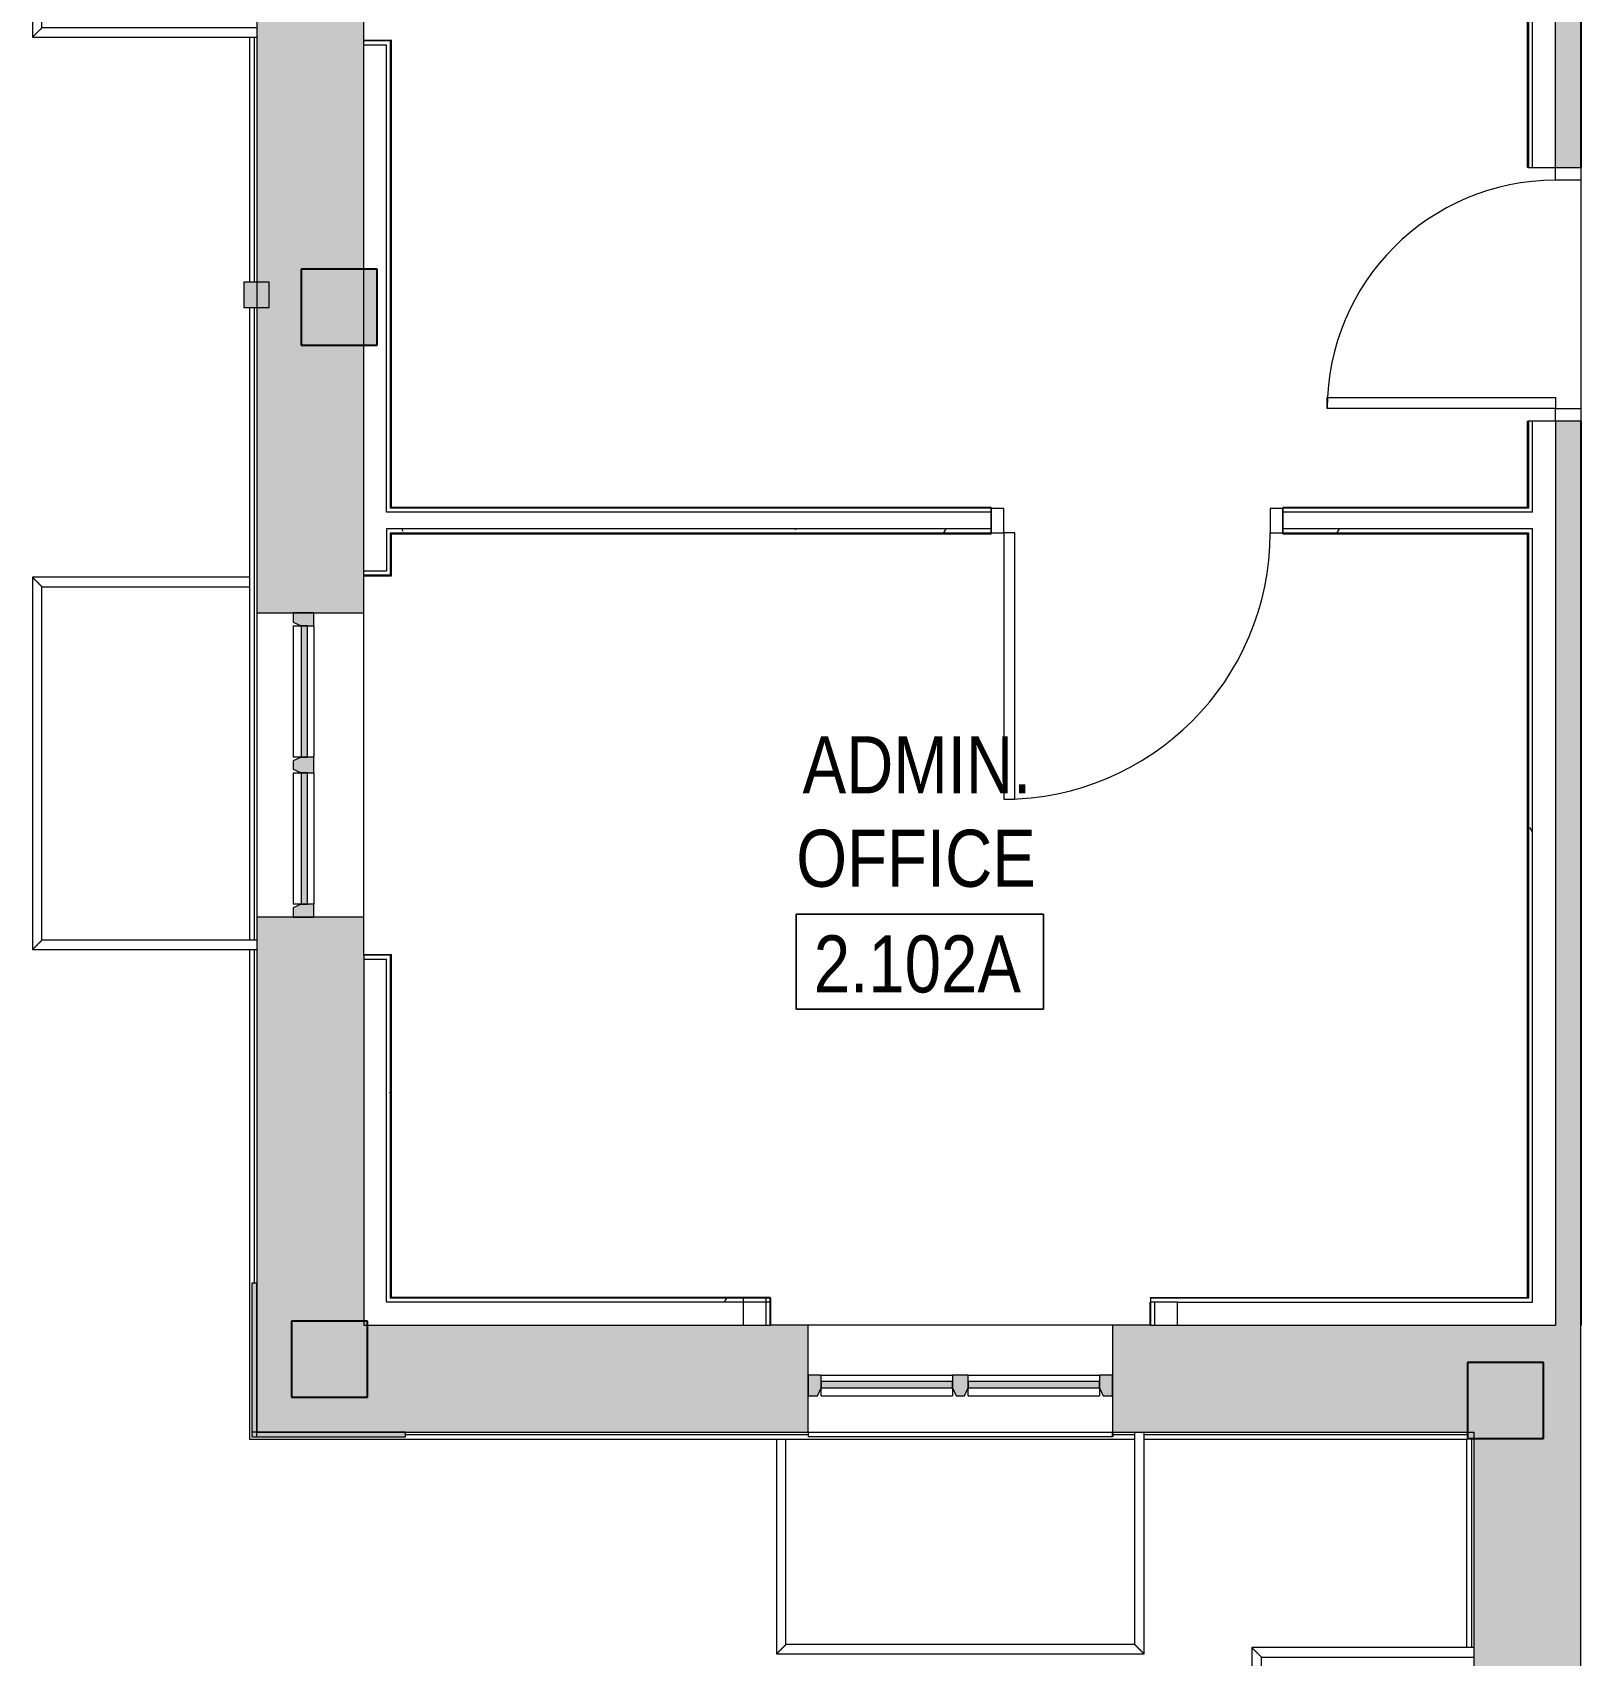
# Model space of a CAD drawing. Header units: inches. Extents: x -3803 to -1421, y -3454 to -210.
# Drawn here: x -3377.8 to -3133.4, y -2406.9 to -2150.8 of the extents above; entities that cross this region are included whole.
import ezdxf

# ---------------------------------------------------------------- set-up
doc = ezdxf.new("R2010")
doc.units = ezdxf.units.IN
doc.header["$MEASUREMENT"] = 0
for name, color, linetype, lineweight in [('A-AREA-IDEN', 2, 'Continuous', 9), ('A-DOOR', 31, 'Continuous', 13), ('A-DOOR-FRAM', 31, 'Continuous', 35), ('A-FLOR', 192, 'Continuous', 13), ('A-FLOR-HRAL', 11, 'Continuous', 13), ('A-GENM', 13, 'Continuous', 9), ('A-GLAZ-CURT', 52, 'Continuous', 13), ('A-GLAZ-CWMG', 51, 'Continuous', 13), ('A-WALL', 113, 'Continuous', 13), ('A-WALL-PATT', 111, 'Continuous', 13), ('I-WALL', 2, 'Continuous', 13), ('S-COLS', 52, 'Continuous', 13)]:
    doc.layers.add(name, color=color, linetype=linetype, lineweight=lineweight)
doc.styles.add('Arial Narrow', font='ARIALN.TTF', dxfattribs={"height": 9})
pattern_1 = [(0, (0, 0), (30.72, 7.68), [1.267, -21.773, 1.267, -21.773, -122.88]), (0, (0, 0), (30.72, 7.68), [-46.08, 1.267, -44.813, 1.267, -21.773, -53.76]), (0, (0, 0), (30.72, 7.68), [-115.2, 1.267, -14.093, 1.267, -37.133]), (120, (11.52, 3.84), (-22.011075, 22.7643), [1.267, -21.773, 1.267, -21.773, -122.88]), (120, (11.52, 3.84), (-22.011075, 22.7643), [-46.08, 1.267, -44.813, 1.267, -21.773, -53.76]), (120, (11.52, 3.84), (-22.011075, 22.7643), [-115.2, 1.267, -14.093, 1.267, -37.133]), (240, (15.36, 19.2), (-8.708925, -30.4443), [1.267, -21.773, 1.267, -21.773, -122.88]), (240, (15.36, 19.2), (-8.708925, -30.4443), [-46.08, 1.267, -44.813, 1.267, -21.773, -53.76]), (240, (15.36, 19.2), (-8.708925, -30.4443), [-115.2, 1.267, -14.093, 1.267, -37.133])]

# ---------------------------------------------------------------- blocks, each defined once
blk = doc.blocks.new('15830016-STRUCT_MARTINEZ-MOORE_CENTRAL_v2018_rvt-1-DIMENSION PLAN - LEVEL 2 _579_ - 2__ - CAD')
at = {"layer": 'S-COLS', "lineweight": 5}
for points in [[(-3335.4, -2200.14), (-3323.4, -2200.14), (-3323.4, -2188.14), (-3335.4, -2188.14)], [(-3336.9, -2366.14), (-3324.9, -2366.14), (-3324.9, -2354.14), (-3336.9, -2354.14)], [(-3139.4, -2372.64), (-3139.4, -2360.64), (-3151.4, -2360.64), (-3151.4, -2372.64)]]:
    blk.add_hatch(color=50, dxfattribs=at).paths.add_polyline_path(points, flags=0)
at = {"layer": 'S-COLS', "color": 253, "lineweight": 25}
for p, q in [((-3323.4, -2188.14), (-3335.4, -2188.14)), ((-3335.4, -2188.14), (-3335.4, -2200.14)), ((-3323.4, -2200.14), (-3323.4, -2188.14)), ((-3335.4, -2200.14), (-3323.4, -2200.14)), ((-3324.9, -2354.14), (-3336.9, -2354.14)), ((-3336.9, -2354.14), (-3336.9, -2366.14)), ((-3324.9, -2366.14), (-3324.9, -2354.14)), ((-3139.4, -2360.64), (-3151.4, -2360.64)), ((-3151.4, -2360.64), (-3151.4, -2372.64)), ((-3139.4, -2372.64), (-3139.4, -2360.64)), ((-3336.9, -2366.14), (-3324.9, -2366.14)), ((-3151.4, -2372.64), (-3139.4, -2372.64))]:
    blk.add_line(p, q, dxfattribs=at)
blk = doc.blocks.new('Basic Wall _ Generic - 4_ - ___-3572124-DIMENSION PLAN - LEVEL 2 _579_ - 2__ - CAD')
at = {"layer": 'A-WALL', "lineweight": 20}
for p, q in [((-3133.4, -2172.14), (-3133.4, -2029.64)), ((-3133.4, -2172.14), (-3133.52, -2172.14)), ((-3133.52, -2212.14), (-3133.4, -2212.14)), ((-3133.4, -2354.77), (-3133.4, -2212.14)), ((-3133.4, -2354.77), (-3133.52, -2354.77))]:
    blk.add_line(p, q, dxfattribs=at)
blk = doc.blocks.new('level 2 - band2 - level 2 - band-474741-DIMENSION PLAN - LEVEL 2 _579_ - 2__ - CAD')
at = {"layer": 'A-WALL', "lineweight": 20}
for p, q in [((-3343.52, -2151.56), (-3343.52, -2190.21)), ((-3342.77, -2151.56), (-3342.77, -2190.21)), ((-3343.52, -2194.21), (-3343.52, -2236.77)), ((-3342.77, -2194.21), (-3342.77, -2294.02)), ((-3343.52, -2238.27), (-3343.52, -2294.02)), ((-3343.52, -2295.51), (-3343.52, -2372.77)), ((-3342.77, -2295.52), (-3342.77, -2348.14)), ((-3343.52, -2372.77), (-3260.4, -2372.77)), ((-3318.9, -2372.02), (-3255.4, -2372.02)), ((-3258.9, -2372.77), (-3203.9, -2372.77)), ((-3207.33, -2372.02), (-3203.9, -2372.02)), ((-3202.4, -2372.02), (-3151.4, -2372.02)), ((-3202.4, -2372.77), (-3151.52, -2372.77)), ((-3151.52, -2372.77), (-3151.52, -2405.64)), ((-3150.77, -2372.64), (-3150.77, -2405.64))]:
    blk.add_line(p, q, dxfattribs=at)
blk = doc.blocks.new('System Panel - Winco Glass-383301-DIMENSION PLAN - LEVEL 2 _579_ - 2__ - CAD')
at = {"layer": 'A-GLAZ-CURT', "lineweight": 9}
blk.add_hatch(color=90, dxfattribs=at).paths.add_polyline_path([(-10.359375, -1), (10.359375, -1), (10.359375, 0), (-10.359375, 0)], flags=0)
at = {"layer": 'A-GLAZ-CURT', "lineweight": 20}
for p, q in [((10.359375, 0), (-10.359375, 0)), ((-10.359375, 0), (-10.359375, -1)), ((10.359375, -1), (10.359375, 0)), ((-10.359375, -1), (10.359375, -1))]:
    blk.add_line(p, q, dxfattribs=at)
blk = doc.blocks.new('Rectangular Mullion - Winco Accent Full_Left-Large-383303-DIMENSION PLAN - LEVEL 2 _579_ - 2__ - CAD')
at = {"layer": 'A-GLAZ-CWMG', "lineweight": 9}
blk.add_hatch(color=90, dxfattribs=at).paths.add_polyline_path([(-2.06, 2), (0, 2), (0, -1.25), (-1.48, -1.25), (-2.06, 0)], flags=0)
at = {"layer": 'A-GLAZ-CWMG', "lineweight": 20}
for p, q in [((-2.06, 0), (-2.06, 2)), ((-2.06, 2), (0, 2)), ((-1.48, -1.25), (-2.06, 0)), ((0, 2), (0, -1.25)), ((0, -1.25), (-1.48, -1.25))]:
    blk.add_line(p, q, dxfattribs=at)
blk = doc.blocks.new('Rectangular Mullion - Winco Accent Full_Right-Large-V4-DIMENSION PLAN - LEVEL 2 _579_ - 2__ - CAD')
at = {"layer": 'A-GLAZ-CWMG', "lineweight": 9}
for p, q in [((-3144.65, -2412.7), (-3143.4, -2412.7)), ((-3144.65, -2412.7), (-3144.65, -2433.42)), ((-3141.4, -2412.7), (-3141.4, -2433.42)), ((-3143.4, -2433.42), (-3144.65, -2433.42))]:
    blk.add_line(p, q, dxfattribs=at)
blk = doc.blocks.new('Rectangular Mullion - Winco Accent Full-Large-383306-DIMENSION PLAN - LEVEL 2 _579_ - 2__ - CAD')
at = {"layer": 'A-GLAZ-CWMG', "lineweight": 9}
blk.add_hatch(color=90, dxfattribs=at).paths.add_polyline_path([(-1.22, 2), (1.22, 2), (1.22, 0), (0.64, -1.25), (-0.64, -1.25), (-1.22, 0)], flags=0)
at = {"layer": 'A-GLAZ-CWMG', "lineweight": 20}
for p, q in [((-1.22, 2), (1.22, 2)), ((-1.22, 0), (-1.22, 2)), ((-0.64, -1.25), (-1.22, 0)), ((1.22, 0), (0.64, -1.25)), ((1.22, 2), (1.22, 0)), ((0.64, -1.25), (-0.64, -1.25))]:
    blk.add_line(p, q, dxfattribs=at)
blk = doc.blocks.new('Rectangular Mullion - Winco Accent Full_Right-Large-383308-DIMENSION PLAN - LEVEL 2 _579_ - 2__ - CAD')
at = {"layer": 'A-GLAZ-CWMG', "lineweight": 9}
blk.add_hatch(color=90, dxfattribs=at).paths.add_polyline_path([(0, -1.25), (0, 2), (-2.06, 2), (-2.06, 0), (-1.48, -1.25)], flags=0)
at = {"layer": 'A-GLAZ-CWMG', "lineweight": 20}
for p, q in [((0, 2), (-2.06, 2)), ((-2.06, 2), (-2.06, 0)), ((-2.06, 0), (-1.48, -1.25)), ((0, -1.25), (0, 2)), ((-1.48, -1.25), (0, -1.25))]:
    blk.add_line(p, q, dxfattribs=at)
blk = doc.blocks.new('Brick Slodier111 - Brick Slodier-508341-DIMENSION PLAN - LEVEL 2 _579_ - 2__ - CAD')
at = {"layer": 'A-WALL-PATT', "lineweight": 20}
for points in [[(-3342.4, -2372.39), (-3342.4, -2348.14), (-3343.15, -2348.14), (-3343.15, -2372.39)], [(-3318.9, -2372.39), (-3318.9, -2371.64), (-3343.15, -2371.64), (-3343.15, -2372.39)]]:
    blk.add_hatch(color=10, dxfattribs=at).paths.add_polyline_path(points, flags=0)
at = {"layer": 'A-WALL', "lineweight": 20}
for p, q in [((-3342.4, -2348.14), (-3343.15, -2348.14)), ((-3343.15, -2348.14), (-3343.15, -2372.39)), ((-3342.4, -2372.39), (-3342.4, -2348.14)), ((-3318.9, -2371.64), (-3343.15, -2371.64)), ((-3343.15, -2371.64), (-3343.15, -2372.39)), ((-3343.15, -2372.39), (-3318.9, -2372.39)), ((-3343.15, -2372.39), (-3342.4, -2372.39)), ((-3318.9, -2372.39), (-3318.9, -2371.64))]:
    blk.add_line(p, q, dxfattribs=at)
blk = doc.blocks.new('Brick Slodier120 - Brick Slodier-519995-DIMENSION PLAN - LEVEL 2 _579_ - 2__ - CAD')
at = {"layer": 'A-WALL', "lineweight": 20}
for p, q in [((-3116.65, -2371.64), (-3068.65, -2371.64)), ((-3116.65, -2371.64), (-3116.65, -2372.39)), ((-3068.65, -2372.39), (-3116.65, -2372.39)), ((-3068.65, -2372.39), (-3068.65, -2371.64)), ((-3068.58, -2372.39), (-3068.65, -2372.39)), ((-3068.58, -2371.64), (-3068.58, -2372.39))]:
    blk.add_line(p, q, dxfattribs=at)
blk = doc.blocks.new('Railing - Railing-545908-DIMENSION PLAN - LEVEL 2 _579_ - 2__ - CAD')
at = {"layer": 'A-FLOR-HRAL', "lineweight": 9}
for p, q in [((-3377.77, -2082.64), (-3377.77, -2151.56)), ((-3377.77, -2082.64), (-3376.27, -2082.64)), ((-3376.27, -2150.06), (-3376.27, -2082.64)), ((-3342.4, -2150.06), (-3376.27, -2150.06)), ((-3377.77, -2151.56), (-3342.4, -2151.56))]:
    blk.add_line(p, q, dxfattribs=at)
blk.add_open_spline([(-3377.77, -2151.56), (-3377.77, -2151.56), (-3377.76, -2151.55), (-3377.72, -2151.51), (-3377.67, -2151.46), (-3377.63, -2151.42), (-3377.58, -2151.38), (-3377.54, -2151.33), (-3377.48, -2151.27), (-3377.41, -2151.2), (-3377.35, -2151.14), (-3377.31, -2151.1), (-3377.26, -2151.05), (-3377.21, -2151.01), (-3377.17, -2150.96), (-3377.12, -2150.91), (-3377.07, -2150.86), (-3377.02, -2150.81), (-3376.97, -2150.76), (-3376.92, -2150.71), (-3376.87, -2150.66), (-3376.83, -2150.62), (-3376.78, -2150.57), (-3376.73, -2150.52), (-3376.69, -2150.48), (-3376.65, -2150.44), (-3376.6, -2150.39), (-3376.55, -2150.34), (-3376.5, -2150.29), (-3376.46, -2150.25), (-3376.41, -2150.21), (-3376.37, -2150.16), (-3376.33, -2150.12), (-3376.28, -2150.07), (-3376.27, -2150.06), (-3376.27, -2150.06)], degree=3, knots=[0, 0, 0, 0, 0.083333, 0.125, 0.166667, 0.208333, 0.229167, 0.25, 0.291667, 0.333333, 0.354167, 0.375, 0.395833, 0.416667, 0.4375, 0.458333, 0.479167, 0.5, 0.520833, 0.541667, 0.5625, 0.583333, 0.604167, 0.625, 0.645833, 0.666667, 0.6875, 0.708333, 0.75, 0.770833, 0.791667, 0.833333, 0.875, 0.916667, 1, 1, 1, 1], dxfattribs=at)
blk = doc.blocks.new('Railing - Railing-545916-DIMENSION PLAN - LEVEL 2 _579_ - 2__ - CAD')
at = {"layer": 'A-FLOR-HRAL', "lineweight": 9}
for p, q in [((-3343.52, -2236.77), (-3377.77, -2236.77)), ((-3377.77, -2236.77), (-3377.77, -2295.52)), ((-3343.52, -2236.77), (-3343.52, -2238.27)), ((-3376.27, -2238.27), (-3343.52, -2238.27)), ((-3376.27, -2294.02), (-3376.27, -2238.27)), ((-3342.4, -2294.02), (-3376.27, -2294.02)), ((-3377.77, -2295.52), (-3342.4, -2295.52))]:
    blk.add_line(p, q, dxfattribs=at)
for points in [[(-3377.77, -2236.77), (-3377.77, -2236.77), (-3377.76, -2236.78), (-3377.72, -2236.82), (-3377.67, -2236.86), (-3377.63, -2236.91), (-3377.58, -2236.95), (-3377.54, -2237), (-3377.48, -2237.06), (-3377.41, -2237.13), (-3377.35, -2237.18), (-3377.31, -2237.23), (-3377.26, -2237.27), (-3377.21, -2237.32), (-3377.17, -2237.37), (-3377.12, -2237.42), (-3377.07, -2237.47), (-3377.02, -2237.52), (-3376.97, -2237.56), (-3376.92, -2237.61), (-3376.87, -2237.66), (-3376.83, -2237.71), (-3376.78, -2237.76), (-3376.73, -2237.8), (-3376.69, -2237.85), (-3376.65, -2237.89), (-3376.6, -2237.93), (-3376.55, -2237.99), (-3376.5, -2238.04), (-3376.46, -2238.08), (-3376.41, -2238.12), (-3376.37, -2238.17), (-3376.33, -2238.21), (-3376.28, -2238.25), (-3376.27, -2238.27), (-3376.27, -2238.27)], [(-3377.77, -2295.52), (-3377.77, -2295.52), (-3377.76, -2295.5), (-3377.72, -2295.46), (-3377.67, -2295.42), (-3377.63, -2295.37), (-3377.58, -2295.33), (-3377.54, -2295.29), (-3377.48, -2295.22), (-3377.41, -2295.16), (-3377.35, -2295.1), (-3377.31, -2295.05), (-3377.26, -2295.01), (-3377.21, -2294.96), (-3377.17, -2294.91), (-3377.12, -2294.86), (-3377.07, -2294.81), (-3377.02, -2294.77), (-3376.97, -2294.72), (-3376.92, -2294.67), (-3376.87, -2294.62), (-3376.83, -2294.57), (-3376.78, -2294.52), (-3376.73, -2294.48), (-3376.69, -2294.43), (-3376.65, -2294.39), (-3376.6, -2294.35), (-3376.55, -2294.3), (-3376.5, -2294.25), (-3376.46, -2294.2), (-3376.41, -2294.16), (-3376.37, -2294.11), (-3376.33, -2294.07), (-3376.28, -2294.03), (-3376.27, -2294.02), (-3376.27, -2294.02)]]:
    blk.add_open_spline(points, degree=3, knots=[0, 0, 0, 0, 0.083333, 0.125, 0.166667, 0.208333, 0.229167, 0.25, 0.291667, 0.333333, 0.354167, 0.375, 0.395833, 0.416667, 0.4375, 0.458333, 0.479167, 0.5, 0.520833, 0.541667, 0.5625, 0.583333, 0.604167, 0.625, 0.645833, 0.666667, 0.6875, 0.708333, 0.75, 0.770833, 0.791667, 0.833333, 0.875, 0.916667, 1, 1, 1, 1], dxfattribs=at)
blk = doc.blocks.new('Railing - Railing-545926-DIMENSION PLAN - LEVEL 2 _579_ - 2__ - CAD')
at = {"layer": 'A-FLOR-HRAL', "lineweight": 9}
for p, q in [((-3260.4, -2372.77), (-3260.4, -2406.64)), ((-3260.4, -2372.77), (-3258.9, -2372.77)), ((-3258.9, -2405.14), (-3258.9, -2372.77)), ((-3203.9, -2371.64), (-3203.9, -2405.14)), ((-3202.4, -2406.64), (-3202.4, -2371.64)), ((-3260.4, -2406.64), (-3202.4, -2406.64)), ((-3203.9, -2405.14), (-3258.9, -2405.14))]:
    blk.add_line(p, q, dxfattribs=at)
for points in [[(-3260.4, -2406.64), (-3260.4, -2406.64), (-3260.38, -2406.63), (-3260.34, -2406.59), (-3260.3, -2406.54), (-3260.25, -2406.5), (-3260.21, -2406.45), (-3260.16, -2406.41), (-3260.1, -2406.35), (-3260.04, -2406.28), (-3259.98, -2406.22), (-3259.93, -2406.18), (-3259.89, -2406.13), (-3259.84, -2406.08), (-3259.79, -2406.04), (-3259.74, -2405.99), (-3259.69, -2405.94), (-3259.65, -2405.89), (-3259.6, -2405.84), (-3259.55, -2405.79), (-3259.5, -2405.74), (-3259.45, -2405.7), (-3259.4, -2405.65), (-3259.36, -2405.6), (-3259.31, -2405.56), (-3259.27, -2405.52), (-3259.23, -2405.47), (-3259.18, -2405.42), (-3259.13, -2405.37), (-3259.08, -2405.33), (-3259.04, -2405.28), (-3258.99, -2405.24), (-3258.95, -2405.2), (-3258.91, -2405.15), (-3258.9, -2405.14), (-3258.9, -2405.14)], [(-3202.4, -2406.64), (-3202.4, -2406.64), (-3202.41, -2406.63), (-3202.45, -2406.59), (-3202.49, -2406.54), (-3202.54, -2406.5), (-3202.58, -2406.45), (-3202.63, -2406.41), (-3202.69, -2406.35), (-3202.76, -2406.28), (-3202.81, -2406.22), (-3202.86, -2406.18), (-3202.9, -2406.13), (-3202.95, -2406.08), (-3203, -2406.04), (-3203.05, -2405.99), (-3203.1, -2405.94), (-3203.15, -2405.89), (-3203.19, -2405.84), (-3203.24, -2405.79), (-3203.29, -2405.74), (-3203.34, -2405.7), (-3203.39, -2405.65), (-3203.43, -2405.6), (-3203.48, -2405.56), (-3203.52, -2405.52), (-3203.56, -2405.47), (-3203.62, -2405.42), (-3203.67, -2405.37), (-3203.71, -2405.33), (-3203.75, -2405.28), (-3203.8, -2405.24), (-3203.84, -2405.2), (-3203.88, -2405.15), (-3203.9, -2405.14), (-3203.9, -2405.14)]]:
    blk.add_open_spline(points, degree=3, knots=[0, 0, 0, 0, 0.083333, 0.125, 0.166667, 0.208333, 0.229167, 0.25, 0.291667, 0.333333, 0.354167, 0.375, 0.395833, 0.416667, 0.4375, 0.458333, 0.479167, 0.5, 0.520833, 0.541667, 0.5625, 0.583333, 0.604167, 0.625, 0.645833, 0.666667, 0.6875, 0.708333, 0.75, 0.770833, 0.791667, 0.833333, 0.875, 0.916667, 1, 1, 1, 1], dxfattribs=at)
blk = doc.blocks.new('Railing - Railing-545936-DIMENSION PLAN - LEVEL 2 _579_ - 2__ - CAD')
at = {"layer": 'A-FLOR-HRAL', "lineweight": 9}
for p, q in [((-3150.4, -2405.64), (-3185.4, -2405.64)), ((-3185.4, -2405.64), (-3185.4, -2463.64)), ((-3183.9, -2407.14), (-3150.4, -2407.14)), ((-3183.9, -2462.14), (-3183.9, -2407.14)), ((-3150.4, -2462.14), (-3183.9, -2462.14)), ((-3185.4, -2463.64), (-3150.4, -2463.64))]:
    blk.add_line(p, q, dxfattribs=at)
for points in [[(-3185.4, -2405.64), (-3185.4, -2405.64), (-3185.38, -2405.65), (-3185.34, -2405.7), (-3185.3, -2405.74), (-3185.25, -2405.78), (-3185.21, -2405.83), (-3185.17, -2405.87), (-3185.1, -2405.93), (-3185.04, -2406), (-3184.98, -2406.06), (-3184.93, -2406.1), (-3184.89, -2406.15), (-3184.84, -2406.2), (-3184.79, -2406.24), (-3184.74, -2406.29), (-3184.69, -2406.34), (-3184.65, -2406.39), (-3184.6, -2406.44), (-3184.55, -2406.49), (-3184.5, -2406.54), (-3184.45, -2406.58), (-3184.4, -2406.63), (-3184.36, -2406.68), (-3184.31, -2406.72), (-3184.27, -2406.77), (-3184.23, -2406.81), (-3184.18, -2406.86), (-3184.13, -2406.91), (-3184.08, -2406.95), (-3184.04, -2407), (-3183.99, -2407.04), (-3183.95, -2407.09), (-3183.91, -2407.13), (-3183.9, -2407.14), (-3183.9, -2407.14)], [(-3185.4, -2463.64), (-3185.4, -2463.64), (-3185.38, -2463.63), (-3185.34, -2463.59), (-3185.3, -2463.54), (-3185.25, -2463.5), (-3185.21, -2463.45), (-3185.16, -2463.41), (-3185.1, -2463.35), (-3185.04, -2463.28), (-3184.98, -2463.22), (-3184.93, -2463.18), (-3184.89, -2463.13), (-3184.84, -2463.08), (-3184.79, -2463.04), (-3184.74, -2462.99), (-3184.69, -2462.94), (-3184.65, -2462.89), (-3184.6, -2462.84), (-3184.55, -2462.79), (-3184.5, -2462.74), (-3184.45, -2462.7), (-3184.4, -2462.65), (-3184.36, -2462.6), (-3184.31, -2462.56), (-3184.27, -2462.52), (-3184.23, -2462.47), (-3184.18, -2462.42), (-3184.13, -2462.37), (-3184.08, -2462.33), (-3184.04, -2462.28), (-3183.99, -2462.24), (-3183.95, -2462.2), (-3183.91, -2462.15), (-3183.9, -2462.14), (-3183.9, -2462.14)]]:
    blk.add_open_spline(points, degree=3, knots=[0, 0, 0, 0, 0.083333, 0.125, 0.166667, 0.208333, 0.229167, 0.25, 0.291667, 0.333333, 0.354167, 0.375, 0.395833, 0.416667, 0.4375, 0.458333, 0.479167, 0.5, 0.520833, 0.541667, 0.5625, 0.583333, 0.604167, 0.625, 0.645833, 0.666667, 0.6875, 0.708333, 0.75, 0.770833, 0.791667, 0.833333, 0.875, 0.916667, 1, 1, 1, 1], dxfattribs=at)
blk = doc.blocks.new('Basic Wall _ B3-3 7_8_-BSALS - ___-3584973-DIMENSION PLAN - LEVEL 2 _579_ - 2__ - CAD')
at = {"layer": 'I-WALL', "lineweight": 20}
for p, q in [((-3321.15, -2229.89), (-3226.52, -2229.89)), ((-3226.52, -2229.77), (-3226.52, -2229.89)), ((-3180.52, -2229.89), (-3180.52, -2229.77)), ((-3180.52, -2229.89), (-3141.9, -2229.89))]:
    blk.add_line(p, q, dxfattribs=at)
blk = doc.blocks.new('Basic Wall _ B3-3 7_8_-BSALS - ___-3584972-DIMENSION PLAN - LEVEL 2 _579_ - 2__ - CAD')
at = {"layer": 'I-WALL', "lineweight": 20}
for p, q in [((-3226.52, -2225.77), (-3321.15, -2225.77)), ((-3226.52, -2225.77), (-3226.52, -2225.89)), ((-3180.52, -2225.89), (-3180.52, -2225.77)), ((-3141.9, -2225.77), (-3180.52, -2225.77))]:
    blk.add_line(p, q, dxfattribs=at)
blk = doc.blocks.new('Door-A1_4-BSALS - A1_4-36x84-BSALS-3442763-DIMENSION PLAN - LEVEL 2 _579_ - 2__ - CAD')
at = {"layer": 'A-DOOR', "lineweight": 20}
for p, q in [((16.25, -2), (18, -2)), ((16.25, -38), (16.25, -2)), ((18, -2), (18, -38)), ((18, -38), (16.25, -38))]:
    blk.add_line(p, q, dxfattribs=at)
at = {"layer": 'A-DOOR', "lineweight": 9}
blk.add_arc((18, -2), 36, 180, 270, dxfattribs=at)
at = {"layer": 'A-DOOR-FRAM', "lineweight": 20}
for p, q in [((-20, -2), (-20, 2)), ((-20, 2), (-18, 2)), ((-18, 2), (-18, -2)), ((18, -2), (18, 2)), ((18, 2), (20, 2)), ((20, 2), (20, -2)), ((-18, -2), (-20, -2)), ((20, -2), (18, -2))]:
    blk.add_line(p, q, dxfattribs=at)
blk = doc.blocks.new('Door-A1_2-BSALS - A1_2-42x84-BSALS-3917065-DIMENSION PLAN - LEVEL 2 _579_ - 2__ - CAD')
at = {"layer": 'A-DOOR', "lineweight": 20}
for p, q in [((22.25, 43.9375), (22.25, 1.9375)), ((24, 43.9375), (22.25, 43.9375)), ((24, 1.9375), (24, 43.9375)), ((22.25, 1.9375), (24, 1.9375))]:
    blk.add_line(p, q, dxfattribs=at)
at = {"layer": 'A-DOOR', "lineweight": 9}
blk.add_arc((24, 1.9375), 42, 90, 180, dxfattribs=at)
at = {"layer": 'A-DOOR-FRAM', "lineweight": 20}
for p, q in [((-18, 1.9375), (-20, 1.9375)), ((-20, 1.9375), (-20, -1.9375)), ((-18, -1.9375), (-18, 1.9375)), ((26, 1.9375), (24, 1.9375)), ((24, 1.9375), (24, -1.9375)), ((26, -1.9375), (26, 1.9375)), ((-20, -1.9375), (-18, -1.9375)), ((24, -1.9375), (26, -1.9375))]:
    blk.add_line(p, q, dxfattribs=at)
blk = doc.blocks.new('Basic Wall _ A3-4 1_4_-BSALS - ___-3569869-DIMENSION PLAN - LEVEL 2 _579_ - 2__ - CAD')
at = {"layer": 'I-WALL', "lineweight": 20}
for p, q in [((-3321.27, -2152.14), (-3321.15, -2152.02)), ((-3321.15, -2225.77), (-3321.15, -2152.02)), ((-3321.15, -2236.52), (-3321.15, -2229.89)), ((-3321.15, -2236.52), (-3321.27, -2236.39))]:
    blk.add_line(p, q, dxfattribs=at)
blk = doc.blocks.new('Basic Wall _ A3-4 1_4_-BSALS - ___-3569870-DIMENSION PLAN - LEVEL 2 _579_ - 2__ - CAD')
at = {"layer": 'I-WALL', "lineweight": 20}
for p, q in [((-3321.27, -2296.39), (-3321.15, -2296.27)), ((-3321.15, -2350.39), (-3321.15, -2296.27)), ((-3321.15, -2350.39), (-3321.27, -2350.52))]:
    blk.add_line(p, q, dxfattribs=at)
blk = doc.blocks.new('Basic Wall _ A3-4 1_4_-BSALS - ___-3569871-DIMENSION PLAN - LEVEL 2 _579_ - 2__ - CAD')
at = {"layer": 'I-WALL', "lineweight": 20}
for p, q in [((-3321.27, -2350.52), (-3321.15, -2350.39)), ((-3261.4, -2350.39), (-3321.15, -2350.39)), ((-3261.4, -2350.39), (-3261.4, -2350.52))]:
    blk.add_line(p, q, dxfattribs=at)
blk = doc.blocks.new('Basic Wall _ A3-4 1_4_-BSALS - ___-3569872-DIMENSION PLAN - LEVEL 2 _579_ - 2__ - CAD')
at = {"layer": 'I-WALL', "lineweight": 20}
for p, q in [((-3201.4, -2350.52), (-3201.4, -2350.39)), ((-3201.4, -2350.39), (-3141.9, -2350.39)), ((-3141.9, -2350.39), (-3141.77, -2350.52))]:
    blk.add_line(p, q, dxfattribs=at)
blk = doc.blocks.new('Basic Wall _ A3-4 1_4_-BSALS - ___-3569873-DIMENSION PLAN - LEVEL 2 _579_ - 2__ - CAD')
at = {"layer": 'I-WALL', "lineweight": 20}
for p, q in [((-3141.9, -2172.14), (-3141.9, -2016.77)), ((-3141.77, -2172.14), (-3141.9, -2172.14)), ((-3141.9, -2212.14), (-3141.77, -2212.14)), ((-3141.9, -2225.77), (-3141.9, -2212.14)), ((-3141.9, -2350.39), (-3141.9, -2229.89)), ((-3141.77, -2350.52), (-3141.9, -2350.39))]:
    blk.add_line(p, q, dxfattribs=at)
blk = doc.blocks.new('Basic Wall _ A3-4 1_4_-BSALS - ___-3569875-DIMENSION PLAN - LEVEL 2 _579_ - 2__ - CAD')
at = {"layer": 'I-WALL', "lineweight": 20}
for p, q in [((-3325.52, -2152.02), (-3321.15, -2152.02)), ((-3321.15, -2152.02), (-3321.27, -2152.14))]:
    blk.add_line(p, q, dxfattribs=at)
blk = doc.blocks.new('Basic Wall _ A3-4 1_4_-BSALS - ___-3569876-DIMENSION PLAN - LEVEL 2 _579_ - 2__ - CAD')
at = {"layer": 'I-WALL', "lineweight": 20}
for p in [(-3325.52, -2236.52), (-3321.27, -2236.39)]:
    blk.add_line(p, (-3321.15, -2236.52), dxfattribs=at)
blk = doc.blocks.new('Basic Wall _ A3-4 1_4_-BSALS - ___-3569877-DIMENSION PLAN - LEVEL 2 _579_ - 2__ - CAD')
at = {"layer": 'I-WALL', "lineweight": 20}
for p, q in [((-3325.52, -2296.27), (-3321.15, -2296.27)), ((-3321.15, -2296.27), (-3321.27, -2296.39))]:
    blk.add_line(p, q, dxfattribs=at)
blk = doc.blocks.new('Basic Wall _ A3-4 1_4_-BSALS - ___-3569880-DIMENSION PLAN - LEVEL 2 _579_ - 2__ - CAD')
at = {"layer": 'I-WALL', "lineweight": 20}
for p in [(-3261.4, -2350.52), (-3261.27, -2354.77)]:
    blk.add_line(p, (-3261.27, -2350.52), dxfattribs=at)
blk = doc.blocks.new('Basic Wall _ A3-4 1_4_-BSALS - ___-3569881-DIMENSION PLAN - LEVEL 2 _579_ - 2__ - CAD')
at = {"layer": 'I-WALL', "lineweight": 20}
for q in [(-3201.4, -2351.14), (-3201.52, -2354.77)]:
    blk.add_line((-3201.52, -2351.14), q, dxfattribs=at)
blk = doc.blocks.new('Down Spouts3 - Down Spouts-4005655-DIMENSION PLAN - LEVEL 2 _579_ - 2__ - CAD')
at = {"layer": 'A-GENM'}
h = blk.add_hatch(color=90, dxfattribs=at)
h.paths.add_polyline_path([(-3340.45, -2194.21), (-3340.45, -2190.21), (-3344.45, -2190.21), (-3344.45, -2194.21)], flags=0)
h.paths.add_polyline_path([(-3344.45, -1589.21), (-3340.45, -1589.21), (-3340.45, -1585.21), (-3344.45, -1585.21)], flags=0)
for p, q in [((-3340.45, -2190.21), (-3344.45, -2190.21)), ((-3344.45, -2190.21), (-3344.45, -2194.21)), ((-3340.45, -2194.21), (-3340.45, -2190.21)), ((-3344.45, -2194.21), (-3340.45, -2194.21))]:
    blk.add_line(p, q, dxfattribs=at)
blk = doc.blocks.new('Room Tag- BSALS - Room Tag-28050-DIMENSION PLAN - LEVEL 2 _579_ - 2__ - CAD')
at = {"layer": 'A-AREA-IDEN'}
for p, q in [((-0.203125, -0.171875), (-0.203125, -0.015625)), ((-0.203125, -0.015625), (0.203125, -0.015625)), ((0.203125, -0.015625), (-0.203125, -0.015625)), ((-0.203125, -0.015625), (-0.203125, -0.171875)), ((0.203125, -0.015625), (0.203125, -0.171875)), ((0.203125, -0.171875), (0.203125, -0.015625)), ((0.203125, -0.171875), (-0.203125, -0.171875)), ((-0.203125, -0.171875), (0.203125, -0.171875))]:
    blk.add_line(p, q, dxfattribs=at)

msp = doc.modelspace()

# ---------------------------------------------------------------- hatches: boundary and pattern name
at = {"layer": 'A-WALL-PATT', "lineweight": 20}
h = msp.add_hatch(color=10, dxfattribs=at)
h.paths.add_polyline_path([(-3342.4, -2354.77), (-3325.52, -2354.77), (-3325.52, -2290.39), (-3342.4, -2290.39), (-3342.4, -2319.22)], flags=0)
h.paths.add_polyline_path([(-3342.4, -2242.39), (-3325.52, -2242.39), (-3325.52, -2146.14), (-3342.4, -2146.14), (-3342.4, -2230.06)], flags=0)
h.paths.add_polyline_path([(-3325.52, -2097.89), (-3325.52, -2016.64), (-3342.4, -2016.64), (-3342.4, -2097.89)], flags=0)
at = {"layer": 'A-WALL-PATT', "lineweight": 9}
h = msp.add_hatch(dxfattribs=at)
h.set_pattern_fill('FP_2', color=256, style=0, pattern_type=2)
h.set_pattern_definition(pattern_1)
h.paths.add_polyline_path([(-3141.15, -2351.14), (-3141.15, -2229.14), (-3141.77, -2229.14), (-3141.77, -2351.14)], flags=0)
h.paths.add_polyline_path([(-3141.77, -2226.52), (-3141.15, -2226.52), (-3141.15, -2212.14), (-3141.77, -2212.14), (-3141.77, -2225.89)], flags=0)
h.paths.add_polyline_path([(-3141.15, -2172.14), (-3141.15, -2016.64), (-3141.77, -2016.64), (-3141.77, -2172.14)], flags=0)
at = {"layer": 'A-WALL-PATT', "lineweight": 5}
h = msp.add_hatch(color=50, dxfattribs=at)
h.paths.add_polyline_path([(-3133.52, -2354.77), (-3133.52, -2212.14), (-3137.52, -2212.14), (-3137.52, -2354.77)], flags=0)
h.paths.add_polyline_path([(-3137.52, -2172.14), (-3133.52, -2172.14), (-3133.52, -2016.77), (-3137.52, -2016.77), (-3137.52, -2081.46)], flags=0)
at = {"layer": 'A-WALL-PATT', "lineweight": 9}
h = msp.add_hatch(dxfattribs=at)
h.set_pattern_fill('FP_2', color=256, style=0, pattern_type=2)
h.set_pattern_definition(pattern_1)
h.paths.add_polyline_path([(-3141.77, -2229.77), (-3141.77, -2229.14), (-3180.52, -2229.14), (-3180.52, -2229.77)], flags=0)
h.paths.add_polyline_path([(-3226.52, -2229.77), (-3226.52, -2229.14), (-3321.27, -2229.14), (-3321.27, -2229.77), (-3272.25, -2229.77)], flags=0)
h = msp.add_hatch(dxfattribs=at)
h.set_pattern_fill('FP_2', color=256, style=0, pattern_type=2)
h.set_pattern_definition(pattern_1)
h.paths.add_polyline_path([(-3321.27, -2351.14), (-3321.27, -2297.02), (-3321.9, -2297.02), (-3321.9, -2351.14)], flags=0)
h = msp.add_hatch(dxfattribs=at)
h.set_pattern_fill('FP_2', color=256, style=0, pattern_type=2)
h.set_pattern_definition(pattern_1)
h.paths.add_polyline_path([(-3261.4, -2351.14), (-3261.4, -2350.52), (-3321.27, -2350.52), (-3321.27, -2351.14), (-3272.25, -2351.14)], flags=0)
at = {"layer": 'A-WALL-PATT', "lineweight": 20}
h = msp.add_hatch(color=10, dxfattribs=at)
h.paths.add_polyline_path([(-3133.52, -2371.64), (-3133.52, -2354.77), (-3207.4, -2354.77), (-3207.4, -2371.64), (-3150.4, -2371.64)], flags=0)
h.paths.add_polyline_path([(-3272.25, -2371.64), (-3255.4, -2371.64), (-3255.4, -2354.77), (-3342.4, -2354.77), (-3342.4, -2371.64)], flags=0)
h = msp.add_hatch(color=10, dxfattribs=at)
h.paths.add_polyline_path([(-3150.09, -2821.64), (-3133.52, -2821.64), (-3133.52, -2782.64), (-3150.4, -2782.64), (-3150.4, -2821.64)], flags=0)
h.paths.add_polyline_path([(-3150.4, -2734.64), (-3133.52, -2734.64), (-3133.52, -2674.64), (-3150.4, -2674.64), (-3150.4, -2675.86)], flags=0)
h.paths.add_polyline_path([(-3133.52, -2626.64), (-3133.52, -2566.64), (-3150.4, -2566.64), (-3150.4, -2626.64)], flags=0)
h.paths.add_polyline_path([(-3150.4, -2518.64), (-3133.52, -2518.64), (-3133.52, -2458.64), (-3150.4, -2458.64), (-3150.4, -2497.54)], flags=0)
h.paths.add_polyline_path([(-3150.4, -2410.64), (-3133.52, -2410.64), (-3133.52, -2371.64), (-3150.4, -2371.64), (-3150.4, -2408.38)], flags=0)

# ---------------------------------------------------------------- linework, layer by layer
at = {"layer": 'A-FLOR', "lineweight": 20}
msp.add_line((-3133.52, -2174.14), (-3133.52, -2210.14), dxfattribs=at)
at = {"layer": 'A-WALL', "lineweight": 20}
for p, q in [((-3342.4, -2006.64), (-3342.4, -2371.64)), ((-3133.52, -2172.14), (-3133.52, -2029.64)), ((-3325.52, -2296.39), (-3325.52, -2038.52)), ((-3137.52, -2172.14), (-3133.52, -2172.14)), ((-3133.52, -2212.14), (-3137.52, -2212.14)), ((-3137.52, -2212.14), (-3137.52, -2354.77)), ((-3133.52, -2458.64), (-3133.52, -2212.14)), ((-3342.4, -2242.39), (-3325.52, -2242.39)), ((-3325.52, -2290.39), (-3342.4, -2290.39)), ((-3201.4, -2354.77), (-3261.4, -2354.77)), ((-3255.4, -2371.64), (-3255.4, -2354.77)), ((-3207.4, -2354.77), (-3207.4, -2371.64)), ((-3342.4, -2371.64), (-3150.4, -2371.64)), ((-3150.4, -2371.64), (-3150.4, -2734.64))]:
    msp.add_line(p, q, dxfattribs=at)
at = {"layer": 'A-WALL'}
for p, q in [((-3141.15, -2172.14), (-3141.15, -2016.64)), ((-3325.52, -2152.77), (-3321.9, -2152.77)), ((-3321.9, -2226.52), (-3321.9, -2152.77)), ((-3141.15, -2226.52), (-3141.15, -2212.14)), ((-3226.52, -2226.52), (-3321.9, -2226.52)), ((-3141.15, -2226.52), (-3180.52, -2226.52)), ((-3226.52, -2229.14), (-3321.9, -2229.14)), ((-3321.9, -2229.14), (-3321.9, -2235.77)), ((-3141.15, -2229.14), (-3180.52, -2229.14)), ((-3141.15, -2351.14), (-3141.15, -2229.14)), ((-3325.52, -2235.77), (-3321.9, -2235.77)), ((-3325.52, -2297.02), (-3321.9, -2297.02)), ((-3321.9, -2351.14), (-3321.9, -2297.02)), ((-3262.02, -2354.77), (-3262.02, -2350.52)), ((-3261.4, -2351.14), (-3321.9, -2351.14)), ((-3200.77, -2351.14), (-3200.77, -2354.77)), ((-3197.15, -2351.14), (-3141.15, -2351.14))]:
    msp.add_line(p, q, dxfattribs=at)
at = {"layer": 'I-WALL', "lineweight": 20}
for p, q in [((-3141.77, -2016.64), (-3141.77, -2172.14)), ((-3137.52, -2172.14), (-3137.52, -2016.64)), ((-3321.27, -2152.14), (-3325.52, -2152.14)), ((-3321.27, -2225.89), (-3321.27, -2152.14)), ((-3141.77, -2172.14), (-3137.52, -2172.14)), ((-3141.77, -2212.14), (-3141.77, -2225.89)), ((-3137.52, -2212.14), (-3141.77, -2212.14)), ((-3226.52, -2225.89), (-3321.27, -2225.89)), ((-3226.52, -2229.77), (-3226.52, -2225.89)), ((-3141.77, -2225.89), (-3180.52, -2225.89)), ((-3180.52, -2225.89), (-3180.52, -2229.77)), ((-3321.27, -2229.77), (-3226.52, -2229.77)), ((-3321.27, -2236.39), (-3321.27, -2229.77)), ((-3180.52, -2229.77), (-3141.77, -2229.77)), ((-3141.77, -2229.77), (-3141.77, -2350.52)), ((-3325.52, -2236.39), (-3321.27, -2236.39)), ((-3325.52, -2296.39), (-3325.52, -2354.77)), ((-3321.27, -2296.39), (-3325.52, -2296.39)), ((-3321.27, -2350.52), (-3321.27, -2296.39)), ((-3261.4, -2350.52), (-3321.27, -2350.52)), ((-3265.65, -2350.52), (-3265.65, -2354.77)), ((-3261.4, -2354.77), (-3261.4, -2350.52)), ((-3141.77, -2350.52), (-3201.4, -2350.52)), ((-3201.4, -2350.52), (-3201.4, -2354.77)), ((-3197.15, -2351.14), (-3201.4, -2351.14)), ((-3197.15, -2354.77), (-3197.15, -2351.14)), ((-3325.52, -2354.77), (-3261.4, -2354.77)), ((-3201.4, -2354.77), (-3137.52, -2354.77))]:
    msp.add_line(p, q, dxfattribs=at)

# ---------------------------------------------------------------- block references
at = {"lineweight": 5}
msp.add_blockref('15830016-STRUCT_MARTINEZ-MOORE_CENTRAL_v2018_rvt-1-DIMENSION PLAN - LEVEL 2 _579_ - 2__ - CAD', (0, 0), dxfattribs=at)
at = {"layer": 'A-AREA-IDEN', "xscale": 95.99999999999994, "yscale": 95.99999999999994, "zscale": 95.99999999999994}
msp.add_blockref('Room Tag- BSALS - Room Tag-28050-DIMENSION PLAN - LEVEL 2 _579_ - 2__ - CAD', (-3237.79, -2288.41), dxfattribs=at)
at = {"layer": 'A-DOOR', "lineweight": 20}
for name, p, rotation in [('Door-A1_4-BSALS - A1_4-36x84-BSALS-3442763-DIMENSION PLAN - LEVEL 2 _579_ - 2__ - CAD', (-3135.52, -2192.14), 269.9999999999998), ('Door-A1_2-BSALS - A1_2-42x84-BSALS-3917065-DIMENSION PLAN - LEVEL 2 _579_ - 2__ - CAD', (-3200.52, -2227.83), 180)]:
    msp.add_blockref(name, p, dxfattribs=dict(at, rotation=rotation))
at = {"layer": 'A-FLOR-HRAL', "lineweight": 9}
for name in ['Railing - Railing-545908-DIMENSION PLAN - LEVEL 2 _579_ - 2__ - CAD', 'Railing - Railing-545916-DIMENSION PLAN - LEVEL 2 _579_ - 2__ - CAD', 'Railing - Railing-545926-DIMENSION PLAN - LEVEL 2 _579_ - 2__ - CAD', 'Railing - Railing-545936-DIMENSION PLAN - LEVEL 2 _579_ - 2__ - CAD']:
    msp.add_blockref(name, (0, 0), dxfattribs=at)
at = {"layer": 'A-GENM'}
msp.add_blockref('Down Spouts3 - Down Spouts-4005655-DIMENSION PLAN - LEVEL 2 _579_ - 2__ - CAD', (0, 0), dxfattribs=at)
at = {"layer": 'A-GLAZ-CURT', "lineweight": 9}
for p, rotation in [((-3335.4, -2254.81), 89.99999999999854), ((-3335.4, -2277.97), 89.99999999999854), ((-3242.97, -2364.64), 180), ((-3219.82, -2364.64), 180)]:
    msp.add_blockref('System Panel - Winco Glass-383301-DIMENSION PLAN - LEVEL 2 _579_ - 2__ - CAD', p, dxfattribs=dict(at, rotation=rotation))
at = {"layer": 'A-GLAZ-CWMG', "lineweight": 9, "extrusion": (0, 0, -1), "rotation": 90.00000000000146}
for name, p in [('Rectangular Mullion - Winco Accent Full_Left-Large-383303-DIMENSION PLAN - LEVEL 2 _579_ - 2__ - CAD', (3335.4, -2242.39)), ('Rectangular Mullion - Winco Accent Full-Large-383306-DIMENSION PLAN - LEVEL 2 _579_ - 2__ - CAD', (3335.4, -2266.39))]:
    msp.add_blockref(name, p, dxfattribs=at)
at = {"layer": 'A-GLAZ-CWMG', "lineweight": 9}
for name, p in [('Rectangular Mullion - Winco Accent Full_Right-Large-V4-DIMENSION PLAN - LEVEL 2 _579_ - 2__ - CAD', (-192, 168.25)), ('Rectangular Mullion - Winco Accent Full_Right-Large-V4-DIMENSION PLAN - LEVEL 2 _579_ - 2__ - CAD', (-192, 145.09)), ('Rectangular Mullion - Winco Accent Full_Right-Large-383308-DIMENSION PLAN - LEVEL 2 _579_ - 2__ - CAD', (-3207.4, -2364.64))]:
    msp.add_blockref(name, p, dxfattribs=at)
for name, p, rotation in [('Rectangular Mullion - Winco Accent Full_Right-Large-383308-DIMENSION PLAN - LEVEL 2 _579_ - 2__ - CAD', (-3335.4, -2290.39), 269.9999999999985), ('Rectangular Mullion - Winco Accent Full_Right-Large-V4-DIMENSION PLAN - LEVEL 2 _579_ - 2__ - CAD', (-5666.04, 778.75), 90.00000000000081), ('Rectangular Mullion - Winco Accent Full_Right-Large-V4-DIMENSION PLAN - LEVEL 2 _579_ - 2__ - CAD', (-5642.88, 778.75), 90)]:
    msp.add_blockref(name, p, dxfattribs=dict(at, rotation=rotation))
at = {"layer": 'A-GLAZ-CWMG', "lineweight": 9, "extrusion": (0, 0, -1)}
for name, p in [('Rectangular Mullion - Winco Accent Full_Left-Large-383303-DIMENSION PLAN - LEVEL 2 _579_ - 2__ - CAD', (3255.4, -2364.64)), ('Rectangular Mullion - Winco Accent Full-Large-383306-DIMENSION PLAN - LEVEL 2 _579_ - 2__ - CAD', (3231.4, -2364.64))]:
    msp.add_blockref(name, p, dxfattribs=at)
at = {"layer": 'A-WALL', "lineweight": 20}
for name, p in [('level 2 - band2 - level 2 - band-474741-DIMENSION PLAN - LEVEL 2 _579_ - 2__ - CAD', (0, 0)), ('Basic Wall _ Generic - 4_ - ___-3572124-DIMENSION PLAN - LEVEL 2 _579_ - 2__ - CAD', (0, 0)), ('Brick Slodier111 - Brick Slodier-508341-DIMENSION PLAN - LEVEL 2 _579_ - 2__ - CAD', (0, 0)), ('Brick Slodier120 - Brick Slodier-519995-DIMENSION PLAN - LEVEL 2 _579_ - 2__ - CAD', (-138.75, 0))]:
    msp.add_blockref(name, p, dxfattribs=at)
at = {"layer": 'I-WALL', "lineweight": 20}
for name in ['Basic Wall _ A3-4 1_4_-BSALS - ___-3569873-DIMENSION PLAN - LEVEL 2 _579_ - 2__ - CAD', 'Basic Wall _ A3-4 1_4_-BSALS - ___-3569875-DIMENSION PLAN - LEVEL 2 _579_ - 2__ - CAD', 'Basic Wall _ A3-4 1_4_-BSALS - ___-3569869-DIMENSION PLAN - LEVEL 2 _579_ - 2__ - CAD', 'Basic Wall _ B3-3 7_8_-BSALS - ___-3584972-DIMENSION PLAN - LEVEL 2 _579_ - 2__ - CAD', 'Basic Wall _ B3-3 7_8_-BSALS - ___-3584973-DIMENSION PLAN - LEVEL 2 _579_ - 2__ - CAD', 'Basic Wall _ A3-4 1_4_-BSALS - ___-3569876-DIMENSION PLAN - LEVEL 2 _579_ - 2__ - CAD', 'Basic Wall _ A3-4 1_4_-BSALS - ___-3569877-DIMENSION PLAN - LEVEL 2 _579_ - 2__ - CAD', 'Basic Wall _ A3-4 1_4_-BSALS - ___-3569870-DIMENSION PLAN - LEVEL 2 _579_ - 2__ - CAD', 'Basic Wall _ A3-4 1_4_-BSALS - ___-3569871-DIMENSION PLAN - LEVEL 2 _579_ - 2__ - CAD', 'Basic Wall _ A3-4 1_4_-BSALS - ___-3569880-DIMENSION PLAN - LEVEL 2 _579_ - 2__ - CAD', 'Basic Wall _ A3-4 1_4_-BSALS - ___-3569872-DIMENSION PLAN - LEVEL 2 _579_ - 2__ - CAD', 'Basic Wall _ A3-4 1_4_-BSALS - ___-3569881-DIMENSION PLAN - LEVEL 2 _579_ - 2__ - CAD']:
    msp.add_blockref(name, (0, 0), dxfattribs=at)

# ---------------------------------------------------------------- texts
at = {"layer": 'A-AREA-IDEN', "char_height": 9, "attachment_point": 1, "style": 'Arial Narrow'}
for s, insert, width in [('ADMIN.', (-3256.28, -2261.85), 44.541), ('OFFICE', (-3257.28, -2276.6), 46.965), ('2.102A', (-3254.51, -2293.27), 39.996)]:
    msp.add_mtext(s, dxfattribs=dict(at, insert=insert, width=width))

doc.saveas('drawing.dxf')
